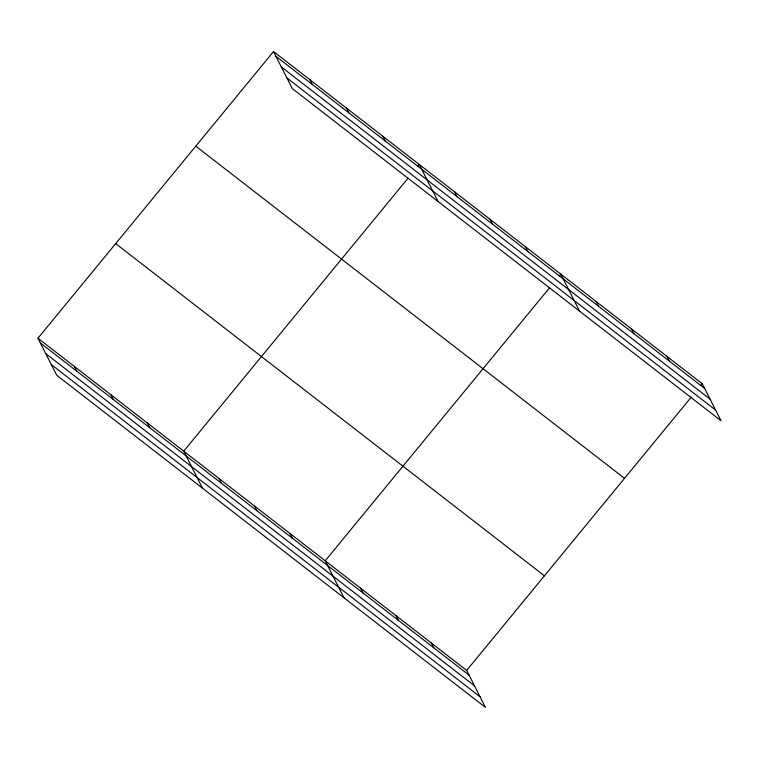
<?xml version="1.0" encoding="UTF-8"?>
<svg xmlns="http://www.w3.org/2000/svg" width="759" height="759" viewBox="0 0 759 759"><rect width="100%" height="100%" fill="white"/><g stroke="black" fill="none" stroke-linecap="round" stroke-linejoin="round"><path stroke-width="1.14" d="M37.95 338.229L466.69 670.406L485.485 707.435L56.735 375.259L37.95 338.229L273.515 51.565L702.265 383.741L721.05 420.771L292.31 88.594L273.515 51.565M408.19 178.014L183.725 451.169L202.511 488.198M417.811 166.306L419.291 164.504L438.076 201.533M549.668 287.633L325.213 560.787L343.998 597.817M559.298 275.925L560.778 274.122L579.563 311.152M466.69 670.406L691.155 397.261M700.785 385.544L702.265 383.741M275.925 56.299L704.665 388.485M281.333 66.953L710.073 399.139M286.902 77.94L715.642 410.116M195.784 146.164L624.524 478.341M115.691 243.63L544.431 575.806M40.36 342.973L469.1 675.149M45.758 353.628L474.508 685.804M51.327 364.605L480.077 696.781M666.895 356.341L669.296 361.075M631.516 328.932L633.926 333.675M596.147 301.532L598.557 306.266M525.408 246.713L527.809 251.457M490.039 219.313L492.439 224.057M454.66 191.904L457.07 196.647M382.849 136.269L385.259 141.013M346.408 108.034L348.808 112.778M309.966 79.799L312.366 84.534M431.321 643.006L433.731 647.75M395.951 615.596L398.361 620.34M360.582 588.197L362.982 592.931M289.834 533.387L292.243 538.122M254.464 505.978L256.874 510.722M219.095 478.578L221.495 483.312M147.284 422.934L149.684 427.678M110.833 394.699L113.243 399.443M74.391 366.464L76.801 371.208"/></g></svg>
